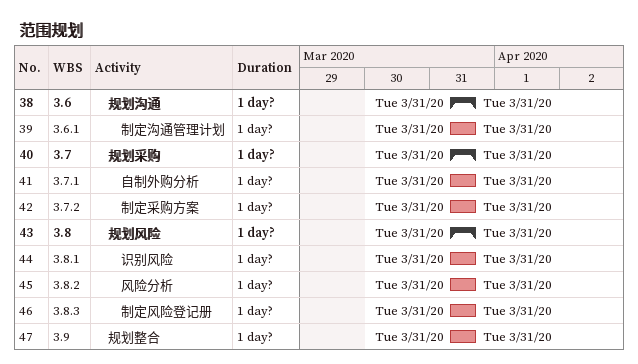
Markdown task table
范围规划

| ID | WBS | Task | Duration | Start | Finish |
|---|---|---|---|---|---|
| 38 | 3.6 | **规划沟通** | 1d? | 2020-03-31 | 2020-03-31 |
| 39 | 3.6.1 | 制定沟通管理计划 | 1d? | 2020-03-31 | 2020-03-31 |
| 40 | 3.7 | **规划采购** | 1d? | 2020-03-31 | 2020-03-31 |
| 41 | 3.7.1 | 自制外购分析 | 1d? | 2020-03-31 | 2020-03-31 |
| 42 | 3.7.2 | 制定采购方案 | 1d? | 2020-03-31 | 2020-03-31 |
| 43 | 3.8 | **规划风险** | 1d? | 2020-03-31 | 2020-03-31 |
| 44 | 3.8.1 | 识别风险 | 1d? | 2020-03-31 | 2020-03-31 |
| 45 | 3.8.2 | 风险分析 | 1d? | 2020-03-31 | 2020-03-31 |
| 46 | 3.8.3 | 制定风险登记册 | 1d? | 2020-03-31 | 2020-03-31 |
| 47 | 3.9 | 规划整合 | 1d? | 2020-03-31 | 2020-03-31 |
